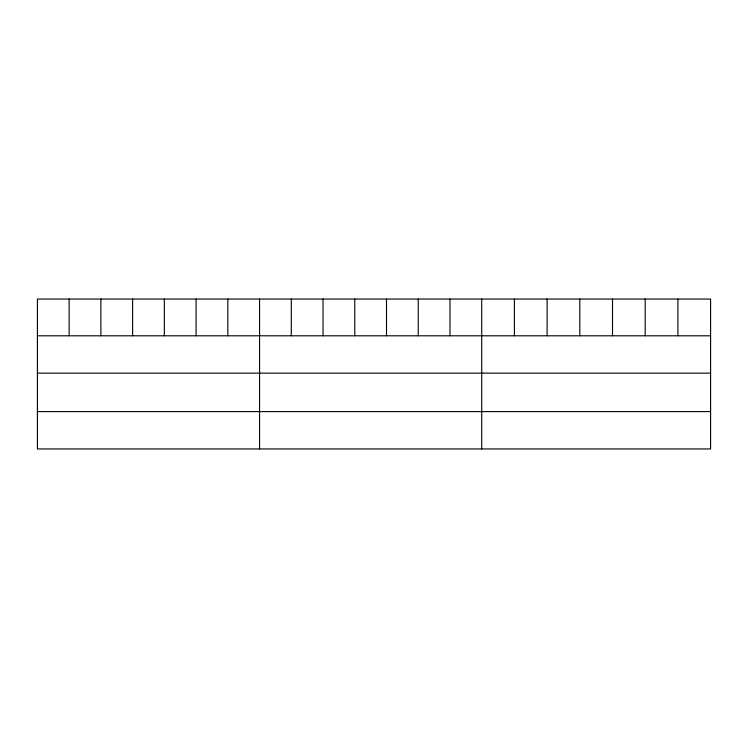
<?xml version="1.0" encoding="UTF-8"?>
<svg xmlns="http://www.w3.org/2000/svg" width="748" height="748" viewBox="0 0 748 748"><rect width="100%" height="100%" fill="white"/><g stroke="black" fill="none" stroke-linecap="round" stroke-linejoin="round"><path stroke-width="1.12" d="M710.6 335.796L710.6 448.95L37.4 448.95L37.4 299.05L710.6 299.05L710.6 335.796L37.4 335.796M37.4 373.14L710.6 373.14M37.4 411.606L710.6 411.606M677.903 299.05L677.903 335.796M645.206 299.05L645.206 335.796M612.509 299.05L612.509 335.796M579.803 299.05L579.803 335.796M547.106 299.05L547.106 335.796M514.409 299.05L514.409 335.796M481.712 299.05L481.712 448.95M449.978 299.05L449.978 335.796M418.235 299.05L418.235 335.796M386.501 299.05L386.501 335.796M354.767 299.05L354.767 335.796M323.033 299.05L323.033 335.796M291.29 299.05L291.29 335.796M259.556 299.05L259.556 448.95M227.822 299.05L227.822 335.796M196.079 299.05L196.079 335.796M164.345 299.05L164.345 335.796M132.611 299.05L132.611 335.796M100.877 299.05L100.877 335.796M69.134 299.05L69.134 335.796"/></g></svg>
